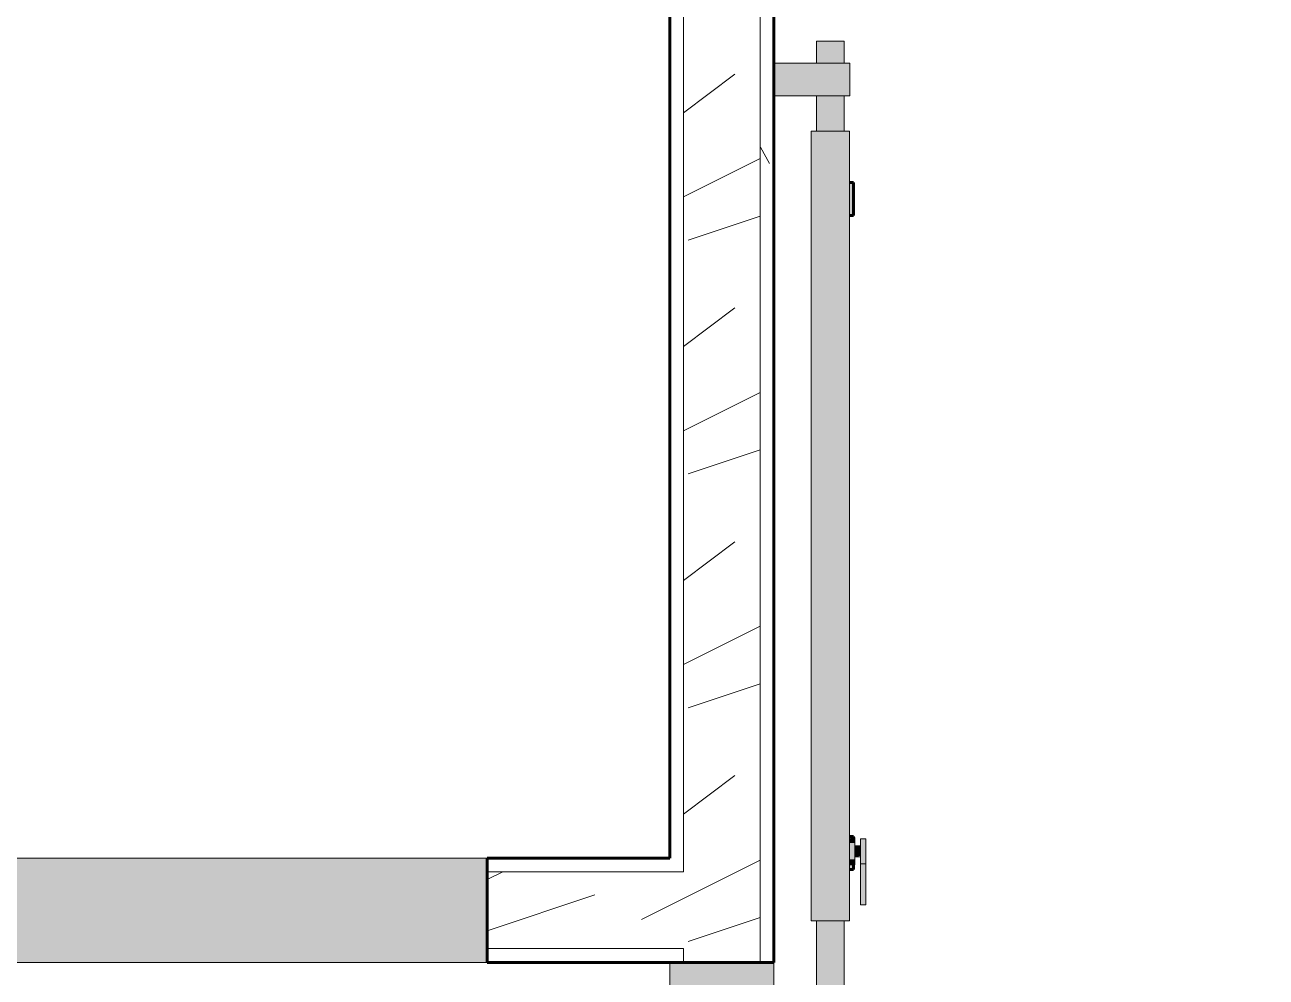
# Model space of a CAD drawing. Header units: inches. Extents: x -4061 to -1937, y 9836 to 11171.
# Drawn here: x -3236.7 to -3180.1, y 10307.4 to 10350.9 of the extents above; entities that cross this region are included whole.
import ezdxf

# ---------------------------------------------------------------- set-up
doc = ezdxf.new("R2010")
doc.units = ezdxf.units.IN
doc.header["$MEASUREMENT"] = 0
for name, color, linetype, lineweight in [('0-1', 7, 'Continuous', 5), ('0-2', 250, 'Continuous', 9), ('A-DOOR', 31, 'Continuous', 18), ('A-DOOR-1', 250, 'Continuous', 9), ('A-DOOR-3', 90, 'Continuous', 18), ('A-DOOR-4', 135, 'Continuous', 18), ('A-DOOR-5', 7, 'Continuous', 18), ('A-DOOR-6', 10, 'Continuous', 60), ('A-DOOR-7', 31, 'Continuous', 30), ('A-DOOR-8', 31, 'Continuous', 9), ('A-DOOR-FRAM', 31, 'Continuous', 30), ('A-WALL-1', 8, 'Continuous', 5), ('A-WALL-2', 10, 'Continuous', 60), ('A-WALL-3', 7, 'Continuous', 18), ('A-WALL-PATT-1', 250, 'Continuous', 9), ('A-WALL-PATT-2', 253, 'Continuous', 9)]:
    doc.layers.add(name, color=color, linetype=linetype, lineweight=lineweight)
pattern_1 = [(0, (-127.185, -364.175), (20.48, 5.12), [0.845, -14.515, 0.845, -14.515, -81.92]), (0, (-127.185, -364.175), (20.48, 5.12), [-30.72, 0.845, -29.875, 0.845, -14.515, -35.84]), (0, (-127.185, -364.175), (20.48, 5.12), [-76.8, 0.845, -9.395, 0.845, -24.755]), (120, (-119.505, -361.615), (-14.67405, 15.1762003), [0.845, -14.515, 0.845, -14.515, -81.92]), (120, (-119.505, -361.615), (-14.67405, 15.1762003), [-30.72, 0.845, -29.875, 0.845, -14.515, -35.84]), (120, (-119.505, -361.615), (-14.67405, 15.1762003), [-76.8, 0.845, -9.395, 0.845, -24.755]), (240, (-116.945, -351.375), (-5.80595, -20.2962003), [0.845, -14.515, 0.845, -14.515, -81.92]), (240, (-116.945, -351.375), (-5.80595, -20.2962003), [-30.72, 0.845, -29.875, 0.845, -14.515, -35.84]), (240, (-116.945, -351.375), (-5.80595, -20.2962003), [-76.8, 0.845, -9.395, 0.845, -24.755])]
pattern_2 = [(216.87, (-122.92, -353.513), (31.9871619, 21.32545714), [5.331, -47.981]), (206.565, (-116.522, -356.711), (-10.662476, -10.6620098), [11.921, -11.921]), (198.435, (-116.522, -362.043), (-21.3244936, -10.6625869), [6.744, -26.974])]

# ---------------------------------------------------------------- blocks, each defined once
blk = doc.blocks.new('Interior_barn_door_18732 - Interior_barn_door_18732-V2-ENLARGED RCP - 3RD FLOOR PLAN - WEST')
at = {"layer": 'A-DOOR-3'}
for points in [[(-22.488, 6.323), (-22.518, 6.573), (-23.631, 6.573), (-23.631, 6.323), (-22.493, 6.323)], [(-22.825, 6.073), (-22.849, 6.323), (-23.307, 6.323), (-23.283, 6.073), (-22.849, 6.073)], [(-20.632, 6.573), (-22.488, 6.562), (-22.488, 6.323), (-20.632, 6.323)], [(-23.441, 6), (-23.441, 6.073), (-23.682, 6.073), (-23.658, 5.823), (-23.441, 5.823)], [(-22.691, 6), (-22.704, 6.073), (-23.441, 6.073), (-23.441, 5.823), (-22.691, 5.823)], [(-22.45, 5.823), (-22.474, 6.073), (-22.691, 6.073), (-22.691, 5.823), (-22.474, 5.823)]]:
    blk.add_hatch(color=256, dxfattribs=at).paths.add_polyline_path(points, flags=0)
at = {"layer": 'A-DOOR-4'}
h = blk.add_hatch(color=256, dxfattribs=at)
h.paths.add_polyline_path([(20, 2.375), (20, 5.846), (18.5, 5.846), (18.5, 2.375), (19.69, 2.375)], flags=0)
h.paths.add_polyline_path([(-57.5, 4.791), (-57.5, 5.846), (-59, 5.823), (-59, 2.375), (-57.5, 2.375), (-57.5, 4.786)], flags=0)
for points in [[(-19.896, 5.823), (-55.896, 5.823), (-55.896, 4.073), (-19.896, 4.073)], [(-52.058, 6), (-53.558, 6), (-53.558, 5.823), (-52.058, 5.823)]]:
    blk.add_hatch(color=256, dxfattribs=at).paths.add_polyline_path(points, flags=0)
h = blk.add_hatch(color=256, dxfattribs=at)
h.paths.add_polyline_path([(-22.234, 5.823), (-22.234, 6), (-22.45, 6), (-22.45, 5.823)], flags=0)
h.paths.add_polyline_path([(-23.682, 6), (-23.734, 6), (-23.734, 5.823), (-23.682, 5.823)], flags=0)
h = blk.add_hatch(color=256, dxfattribs=at)
h.paths.add_polyline_path([(21, 5.489), (21, 5.573), (20, 5.552), (20, 4.948), (21, 4.948), (21, 5.39)], flags=0)
h.paths.add_polyline_path([(18.5, 5.264), (18.5, 5.573), (-19.896, 5.552), (-19.896, 4.948), (18.5, 4.953), (18.5, 5.26)], flags=0)
h.paths.add_polyline_path([(-55.896, 5.253), (-55.896, 5.573), (-57.5, 5.55), (-57.5, 4.948), (-55.896, 4.948), (-55.896, 5.11)], flags=0)
h.paths.add_polyline_path([(-59, 5.388), (-59, 5.573), (-60, 5.552), (-60, 4.948), (-59, 4.948), (-59, 5.26)], flags=0)
h = blk.add_hatch(color=256, dxfattribs=at)
h.paths.add_polyline_path([(21, 4.635), (21, 4.948), (20, 4.946), (20, 4.323), (21, 4.344), (21, 4.506)], flags=0)
h.paths.add_polyline_path([(18.5, 4.506), (18.5, 4.948), (-19.896, 4.948), (-19.896, 4.323), (18.5, 4.346), (18.5, 4.41)], flags=0)
h.paths.add_polyline_path([(-55.896, 4.323), (-55.896, 4.948), (-57.5, 4.948), (-57.5, 4.323)], flags=0)
h.paths.add_polyline_path([(-59, 4.634), (-59, 4.948), (-60, 4.948), (-60, 4.323), (-59, 4.344), (-59, 4.506)], flags=0)
at = {"layer": 'A-DOOR-1'}
for p, q in [((-22.488, 6.573), (-23.631, 6.573)), ((-23.631, 6.573), (-23.631, 6.323)), ((-23.631, 6.323), (-22.488, 6.323)), ((-23.316, 6.323), (-23.316, 6.073)), ((-23.316, 6.323), (-23.316, 6.073)), ((-22.816, 6.073), (-22.816, 6.323)), ((-22.816, 6.073), (-22.816, 6.323)), ((-22.486, 6.323), (-22.486, 6.573)), ((-20.62, 6.323), (-20.62, 6.573)), ((-23.691, 6.073), (-23.691, 5.823)), ((-23.441, 6.073), (-23.691, 6.073)), ((-23.691, 6.073), (-23.682, 6.073)), ((-22.691, 6.073), (-23.441, 6.073)), ((-22.441, 6.073), (-22.691, 6.073)), ((-22.45, 6.073), (-22.441, 6.073)), ((-22.441, 5.823), (-22.441, 6.073))]:
    blk.add_line(p, q, dxfattribs=at)
for points, knots in [([(-22.489, 6.323), (-22.396, 6.323), (-22.104, 6.323), (-21.532, 6.323), (-21.005, 6.323), (-20.736, 6.323), (-20.609, 6.323), (-20.622, 6.323), (-20.641, 6.323)], [0.1495851, 0.1495851, 0.1495851, 0.1495851, 0.2105513, 0.2964689, 0.3707648, 0.4376596, 0.4969616, 0.5310493, 0.5310493, 0.5310493, 0.5310493]), ([(-20.639, 6.573), (-20.62, 6.573), (-20.611, 6.573), (-20.735, 6.573), (-21.006, 6.573), (-21.528, 6.573), (-22.116, 6.573), (-22.378, 6.573), (-22.476, 6.573)], [-0.5310493, -0.5310493, -0.5310493, -0.5310493, -0.4969616, -0.4376596, -0.3707648, -0.2964689, -0.2105513, -0.1495851, -0.1495851, -0.1495851, -0.1495851])]:
    blk.add_open_spline(points, degree=3, knots=knots, dxfattribs=at)
at = {"layer": 'A-DOOR-5'}
for p, q in [((-59, 2.375), (-59, 5.846)), ((-59, 5.846), (-57.5, 5.846)), ((-57.5, 5.846), (-57.5, 2.375)), ((-55.896, 4.073), (-55.896, 5.823)), ((-55.896, 5.823), (-19.896, 5.823)), ((-19.896, 5.823), (-19.896, 4.073)), ((-59, 5.573), (-60, 5.573)), ((-60, 5.573), (-60, 4.948)), ((-55.896, 5.573), (-57.5, 5.573)), ((18.5, 5.573), (-19.896, 5.573)), ((-60, 4.948), (-60, 4.323)), ((-60, 4.323), (-59, 4.323)), ((-57.5, 4.323), (-55.896, 4.323)), ((-19.896, 4.073), (-55.896, 4.073)), ((-19.896, 4.323), (18.5, 4.323))]:
    blk.add_line(p, q, dxfattribs=at)
at = {"layer": 'A-DOOR-6'}
for p, q in [((-53.558, 6), (-53.558, 5.823)), ((-52.058, 6), (-53.558, 6)), ((-52.058, 5.823), (-52.058, 6)), ((-23.734, 6), (-23.734, 5.823)), ((-23.682, 6), (-23.734, 6)), ((-22.234, 6), (-22.45, 6)), ((-22.234, 5.823), (-22.234, 6))]:
    blk.add_line(p, q, dxfattribs=at)
blk = doc.blocks.new('CTR - 1st Phase - Unit Layouts_rvt-1-ENLARGED RCP - 3RD FLOOR PLAN - WEST')
at = {"layer": 'A-WALL-1'}
for points in [[(-3215.647, 10308.124), (-3215.647, 10312.874), (-3249.647, 10312.874), (-3249.647, 10311.999), (-3285.647, 10311.999), (-3285.647, 10308.999), (-3249.647, 10308.999), (-3249.647, 10308.124), (-3227.614, 10308.124)], [(-3206.699, 10272.124), (-3202.574, 10272.124), (-3202.574, 10308.124), (-3207.324, 10308.124), (-3207.324, 10272.124)]]:
    blk.add_hatch(color=256, dxfattribs=at).paths.add_polyline_path(points, flags=0)
at = {"layer": 'A-WALL-PATT-1'}
h = blk.add_hatch(dxfattribs=at)
h.set_pattern_fill('FP_1', color=256, style=0, pattern_type=2)
h.set_pattern_definition(pattern_1)
h.paths.add_polyline_path([(-3207.324, 10269.022), (-3206.699, 10269.022), (-3206.699, 10272.124), (-3207.324, 10272.124), (-3207.324, 10269.134)], flags=0)
h.paths.add_polyline_path([(-3206.699, 10308.124), (-3206.699, 10308.749), (-3207.324, 10308.749), (-3207.324, 10308.124)], flags=0)
h.paths.add_polyline_path([(-3207.324, 10312.249), (-3206.699, 10312.249), (-3206.699, 10356.444), (-3207.324, 10356.444), (-3207.324, 10312.828)], flags=0)
h = blk.add_hatch(dxfattribs=at)
h.set_pattern_fill('FP_1', color=256, style=0, pattern_type=2)
h.set_pattern_definition(pattern_1)
h.paths.add_polyline_path([(-3203.199, 10269.022), (-3202.574, 10269.022), (-3202.574, 10272.124), (-3203.199, 10272.124), (-3203.199, 10269.042)], flags=0)
h.paths.add_polyline_path([(-3202.574, 10308.124), (-3202.574, 10356.439), (-3203.199, 10356.439), (-3203.199, 10308.124)], flags=0)
h = blk.add_hatch(dxfattribs=at)
h.set_pattern_fill('FP_1', color=256, style=0, pattern_type=2)
h.set_pattern_definition(pattern_1)
h.paths.add_polyline_path([(-3207.324, 10312.249), (-3207.324, 10312.874), (-3215.647, 10312.874), (-3215.647, 10312.249), (-3207.333, 10312.249)], flags=0)
h.paths.add_polyline_path([(-3249.647, 10312.249), (-3249.647, 10312.874), (-3335.724, 10312.865), (-3335.724, 10312.249), (-3255.249, 10312.249)], flags=0)
h = blk.add_hatch(dxfattribs=at)
h.set_pattern_fill('FP_1', color=256, style=0, pattern_type=2)
h.set_pattern_definition(pattern_1)
h.paths.add_polyline_path([(-3207.324, 10308.124), (-3207.324, 10308.749), (-3215.647, 10308.749), (-3215.647, 10308.124), (-3212.285, 10308.124)], flags=0)
h.paths.add_polyline_path([(-3316.249, 10308.124), (-3249.647, 10308.124), (-3249.647, 10308.749), (-3335.724, 10308.749), (-3335.724, 10308.124), (-3334.249, 10308.124)], flags=0)
at = {"layer": 'A-WALL-PATT-2'}
h = blk.add_hatch(dxfattribs=at)
h.set_pattern_fill('FP_2', color=256, style=0, pattern_type=2)
h.set_pattern_definition(pattern_2)
h.paths.add_polyline_path([(-3204.62, 10268.397), (-3203.199, 10268.397), (-3203.199, 10272.124), (-3206.699, 10272.124), (-3206.699, 10268.397)], flags=0)
h.paths.add_polyline_path([(-3206.699, 10308.124), (-3203.199, 10308.13), (-3203.199, 10356.444), (-3206.699, 10356.444), (-3206.699, 10308.749)], flags=0)
h = blk.add_hatch(dxfattribs=at)
h.set_pattern_fill('FP_2', color=256, style=0, pattern_type=2)
h.set_pattern_definition(pattern_2)
h.paths.add_polyline_path([(-3206.699, 10308.749), (-3206.699, 10312.249), (-3215.647, 10312.249), (-3215.647, 10308.749), (-3207.324, 10308.749)], flags=0)
h.paths.add_polyline_path([(-3249.647, 10308.749), (-3249.647, 10308.999), (-3285.647, 10308.999), (-3285.647, 10311.999), (-3249.647, 10311.999), (-3249.647, 10312.249), (-3335.724, 10312.243), (-3335.724, 10308.749), (-3255.249, 10308.749)], flags=0)
at = {"layer": 'A-WALL-2'}
for p, q in [((-3202.574, 10356.444), (-3202.574, 10308.124)), ((-3207.324, 10312.874), (-3207.324, 10352.135)), ((-3215.647, 10312.874), (-3207.324, 10312.874)), ((-3215.647, 10308.124), (-3215.647, 10312.874)), ((-3207.324, 10308.124), (-3215.647, 10308.124)), ((-3202.574, 10308.124), (-3207.324, 10308.124))]:
    blk.add_line(p, q, dxfattribs=at)
at = {"layer": 'A-WALL-3'}
for p, q in [((-3206.699, 10356.444), (-3206.699, 10312.249)), ((-3203.199, 10356.444), (-3203.199, 10308.124)), ((-3215.647, 10312.874), (-3249.647, 10312.874)), ((-3207.324, 10312.249), (-3215.647, 10312.249)), ((-3207.324, 10312.249), (-3206.699, 10312.249)), ((-3207.324, 10308.749), (-3215.647, 10308.749)), ((-3207.324, 10308.749), (-3206.699, 10308.749)), ((-3206.699, 10308.749), (-3206.699, 10308.124)), ((-3249.647, 10308.124), (-3215.647, 10308.124)), ((-3207.324, 10308.124), (-3207.324, 10272.124)), ((-3202.574, 10272.124), (-3202.574, 10308.124))]:
    blk.add_line(p, q, dxfattribs=at)
at = {"layer": '0-2', "rotation": 269.9999999999642}
blk.add_blockref('Interior_barn_door_18732 - Interior_barn_door_18732-V2-ENLARGED RCP - 3RD FLOOR PLAN - WEST', (-3204.949, 10290.124), dxfattribs=at)
blk = doc.blocks.new('HOLLOW METAL - UNIT DOOR-1758958-ENLARGED RCP - 3RD FLOOR PLAN - WEST')
at = {"layer": 'A-DOOR-7'}
for p, q in [((16.25, -2.25), (18, -2.25)), ((16.25, -38.25), (16.25, -2.25)), ((18, -2.25), (18, -38.25)), ((18, -38.25), (16.25, -38.25))]:
    blk.add_line(p, q, dxfattribs=at)
at = {"layer": 'A-DOOR-8'}
blk.add_arc((18, -2.25), 36, 180, 270, dxfattribs=at)
at = {"layer": 'A-DOOR-FRAM'}
for p, q in [((-20, 3.5), (-18, 3.5)), ((-20, -2.25), (-20, 3.5)), ((-18, 3.5), (-18, 1.5625)), ((18, 3.5), (20, 3.5)), ((18, 1.5625), (18, 3.5)), ((20, 3.5), (20, -2.25)), ((-18, 1.5625), (-17.375, 1.5625)), ((-17.375, 1.5625), (-17.375, -0.3125)), ((17.375, 1.5625), (18, 1.5625)), ((17.375, -0.3125), (17.375, 1.5625)), ((-18, -0.3125), (-18, -2.25)), ((-17.375, -0.3125), (-18, -0.3125)), ((18, -0.3125), (17.375, -0.3125)), ((18, -2.25), (18, -0.3125)), ((-18, -2.25), (-20, -2.25)), ((20, -2.25), (18, -2.25))]:
    blk.add_line(p, q, dxfattribs=at)

msp = doc.modelspace()

# ---------------------------------------------------------------- block references
at = {"layer": '0-1'}
msp.add_blockref('CTR - 1st Phase - Unit Layouts_rvt-1-ENLARGED RCP - 3RD FLOOR PLAN - WEST', (0, 0), dxfattribs=at)
at = {"layer": 'A-DOOR'}
msp.add_blockref('HOLLOW METAL - UNIT DOOR-1758958-ENLARGED RCP - 3RD FLOOR PLAN - WEST', (-3161.124, 10358.439), dxfattribs=at)

doc.saveas('drawing.dxf')
